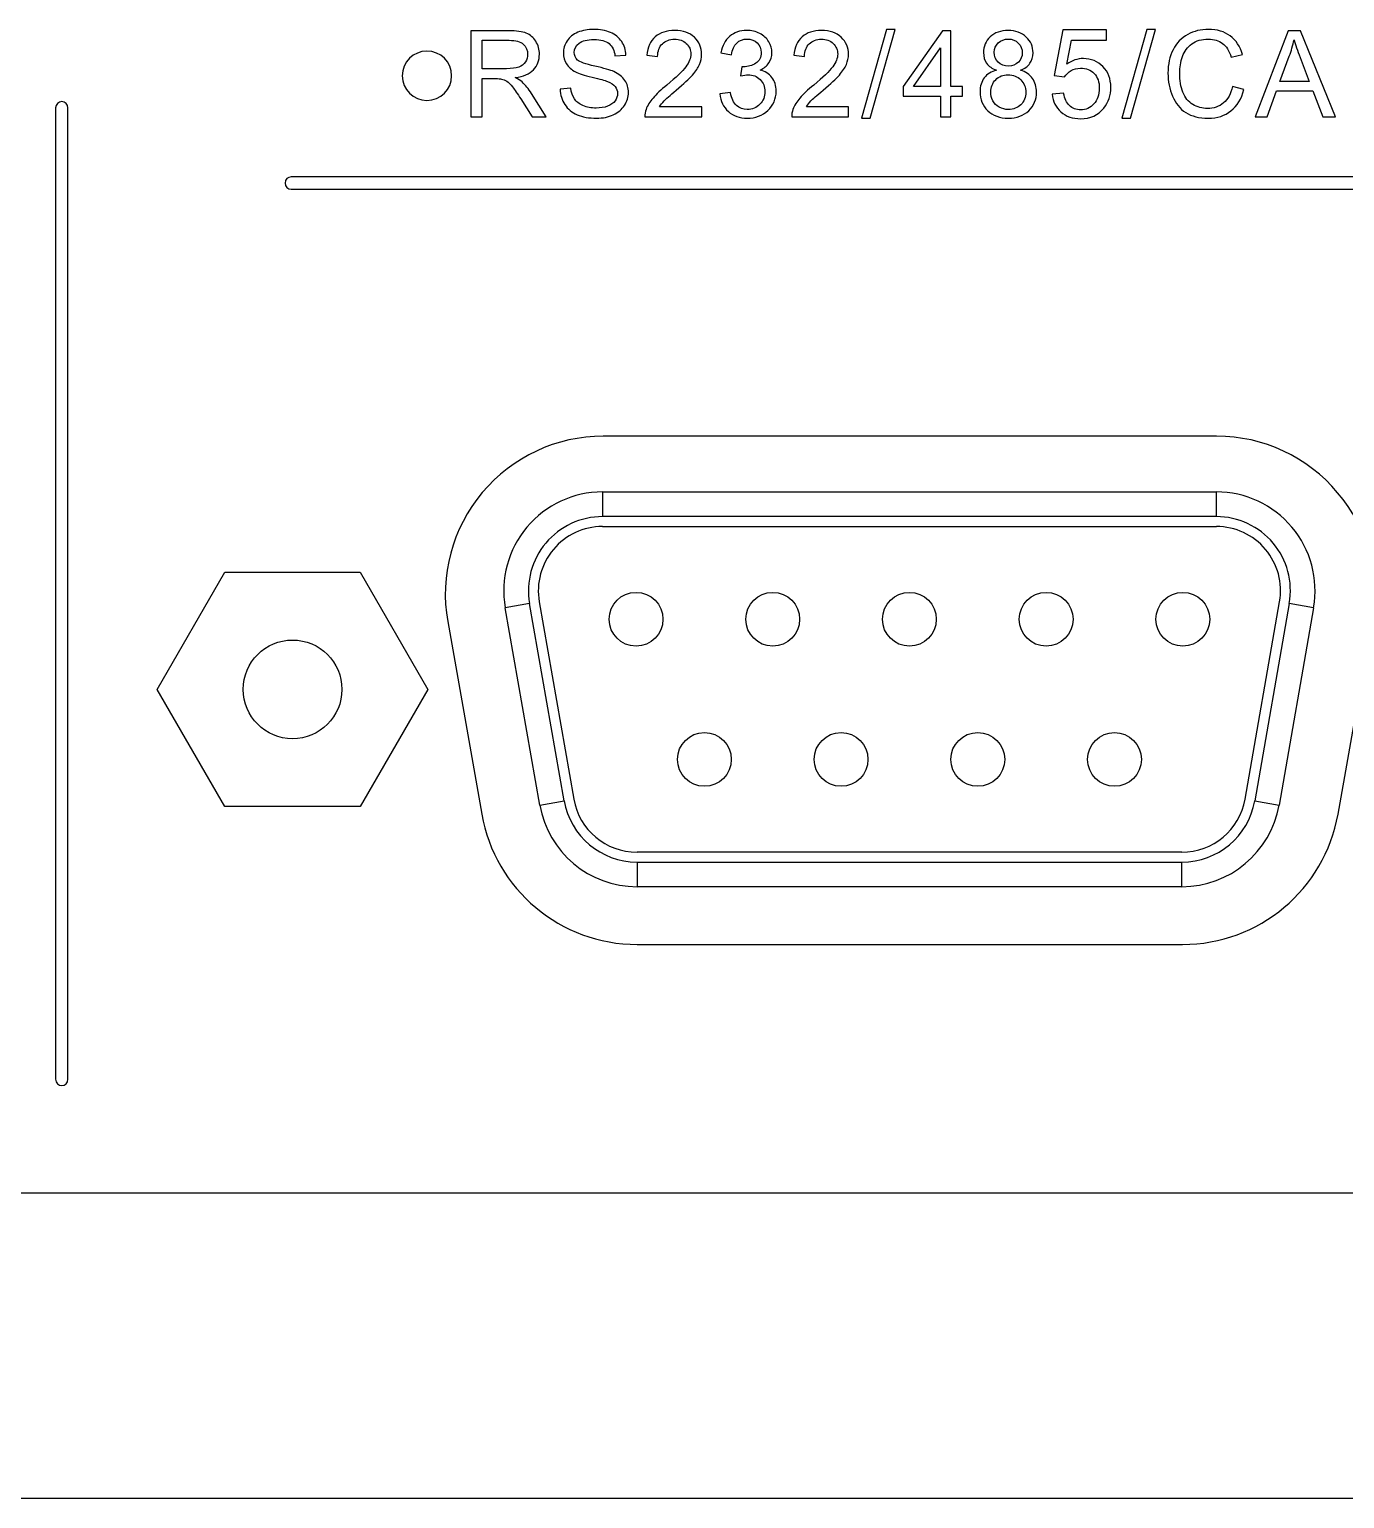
# Model space of a CAD drawing. Header units: millimetres. Extents: x 4086 to 8318, y 123 to 1549.
# Drawn here: x 7125.99 to 7152.64, y 981.81 to 1011.59 of the extents above; entities that cross this region are included whole.
import ezdxf

# ---------------------------------------------------------------- set-up
doc = ezdxf.new("R2010")
doc.units = ezdxf.units.MM
doc.layers.add('20_ALL_FEATURES', color=7, linetype='Continuous')
doc.layers.add('layer 3', color=7, linetype='Continuous')

msp = doc.modelspace()

# ---------------------------------------------------------------- linework, layer by layer
at = {"layer": '20_ALL_FEATURES', "color": 7, "linetype": 'Continuous'}
for p, q in [((7150.046, 1003.344), (7137.616, 1003.344)), ((7137.601, 1002.214), (7137.601, 1001.714)), ((7137.601, 1002.214), (7150.041, 1002.214)), ((7150.041, 1001.714), (7150.041, 1002.214)), ((7150.041, 1001.714), (7137.601, 1001.714)), ((7137.601, 1001.514), (7150.041, 1001.514)), ((7128.579, 998.214), (7129.95, 1000.589)), ((7129.95, 1000.589), (7132.692, 1000.589)), ((7132.692, 1000.589), (7134.064, 998.214)), ((7136.124, 999.955), (7135.631, 999.869)), ((7136.331, 995.869), (7135.631, 999.869)), ((7136.824, 995.955), (7136.124, 999.955)), ((7136.321, 999.99), (7137.021, 995.99)), ((7150.621, 995.99), (7151.321, 999.99)), ((7151.518, 999.955), (7150.818, 995.953)), ((7152.011, 999.869), (7151.311, 995.869)), ((7152.011, 999.869), (7151.518, 999.955)), ((7134.465, 999.587), (7135.154, 995.687)), ((7152.506, 995.685), (7153.197, 999.585)), ((7129.95, 995.839), (7128.579, 998.214)), ((7134.064, 998.214), (7132.692, 995.839)), ((7132.692, 995.839), (7129.95, 995.839)), ((7136.331, 995.869), (7136.824, 995.955)), ((7150.818, 995.955), (7151.311, 995.869)), ((7149.341, 994.914), (7138.301, 994.914)), ((7138.3, 994.714), (7149.341, 994.714)), ((7138.301, 994.714), (7138.301, 994.214)), ((7149.341, 994.214), (7149.341, 994.714)), ((7149.341, 994.214), (7138.301, 994.214)), ((7138.305, 993.044), (7149.355, 993.044)), ((6934.716, 988.014), (7262.016, 988.014)), ((7261.966, 981.814), (6934.766, 981.814))]:
    msp.add_line(p, q, dxfattribs=at)
for centre, radius in [((7138.281, 999.634), 0.545), ((7141.051, 999.634), 0.545), ((7143.821, 999.634), 0.545), ((7146.591, 999.634), 0.545), ((7149.361, 999.634), 0.545), ((7131.321, 998.214), 1), ((7139.666, 996.794), 0.545), ((7142.436, 996.794), 0.545), ((7145.206, 996.794), 0.545), ((7147.976, 996.794), 0.545)]:
    msp.add_circle(centre, radius, dxfattribs=at)
for centre, radius, start, end in [((7137.616, 1000.144), 3.2, 90, 190.0162), ((7150.046, 1000.144), 3.2, 349.95, 90), ((7137.601, 1000.214), 2, 90, 189.9262), ((7150.041, 1000.214), 2, 350.0738, 90), ((7137.601, 1000.214), 1.5, 89.9999, 189.9263), ((7150.041, 1000.214), 1.5, 350.0737, 90.0001), ((7137.601, 1000.214), 1.3, 89.9999, 189.9265), ((7150.041, 1000.214), 1.3, 350.0735, 90.0001), ((7138.301, 996.214), 1.3, 189.9263, 270), ((7149.341, 996.214), 1.3, 270, 350.0737), ((7138.305, 996.244), 3.2, 190.0162, 270), ((7138.301, 996.214), 2, 189.9262, 270), ((7138.301, 996.214), 1.5, 189.9263, 269.9266), ((7149.341, 996.214), 1.5, 270, 350.0004), ((7149.341, 996.214), 2, 270, 350.0738), ((7149.355, 996.244), 3.2, 270, 349.95)]:
    msp.add_arc(centre, radius, start, end, dxfattribs=at)
at = {"layer": 'layer 3'}
for points, knots in [([(7134.931, 1009.818), (7134.931, 1009.818), (7134.931, 1011.559), (7134.931, 1011.559), (7134.931, 1011.559), (7134.931, 1011.559), (7135.703, 1011.559), (7135.703, 1011.559), (7135.703, 1011.559), (7135.858, 1011.559), (7135.976, 1011.544), (7136.057, 1011.512), (7136.057, 1011.512), (7136.138, 1011.481), (7136.202, 1011.426), (7136.25, 1011.347), (7136.25, 1011.347), (7136.299, 1011.268), (7136.323, 1011.18), (7136.323, 1011.085), (7136.323, 1011.085), (7136.323, 1010.961), (7136.283, 1010.857), (7136.203, 1010.772), (7136.203, 1010.772), (7136.123, 1010.687), (7136, 1010.634), (7135.833, 1010.611), (7135.833, 1010.611), (7135.894, 1010.582), (7135.94, 1010.552), (7135.972, 1010.524), (7135.972, 1010.524), (7136.039, 1010.462), (7136.103, 1010.385), (7136.162, 1010.292), (7136.162, 1010.292), (7136.162, 1010.292), (7136.463, 1009.818), (7136.463, 1009.818), (7136.463, 1009.818), (7136.463, 1009.818), (7136.175, 1009.818), (7136.175, 1009.818), (7136.175, 1009.818), (7136.175, 1009.818), (7135.945, 1010.18), (7135.945, 1010.18), (7135.945, 1010.18), (7135.878, 1010.285), (7135.823, 1010.365), (7135.779, 1010.421), (7135.779, 1010.421), (7135.736, 1010.476), (7135.697, 1010.515), (7135.662, 1010.537), (7135.662, 1010.537), (7135.628, 1010.559), (7135.593, 1010.574), (7135.557, 1010.583), (7135.557, 1010.583), (7135.531, 1010.588), (7135.489, 1010.591), (7135.429, 1010.591), (7135.429, 1010.591), (7135.429, 1010.591), (7135.162, 1010.591), (7135.162, 1010.591), (7135.162, 1010.591), (7135.162, 1010.591), (7135.162, 1009.818), (7135.162, 1009.818), (7135.162, 1009.818), (7135.162, 1009.818), (7134.931, 1009.818), (7134.931, 1009.818)], [0, 0, 0, 0, 0.05, 0.05, 0.05, 0.05, 0.1, 0.1, 0.1, 0.1, 0.15, 0.15, 0.15, 0.15, 0.2, 0.2, 0.2, 0.2, 0.25, 0.25, 0.25, 0.25, 0.3, 0.3, 0.3, 0.3, 0.35, 0.35, 0.35, 0.35, 0.4, 0.4, 0.4, 0.4, 0.45, 0.45, 0.45, 0.45, 0.5, 0.5, 0.5, 0.5, 0.55, 0.55, 0.55, 0.55, 0.6, 0.6, 0.6, 0.6, 0.65, 0.65, 0.65, 0.65, 0.7, 0.7, 0.7, 0.7, 0.75, 0.75, 0.75, 0.75, 0.8, 0.8, 0.8, 0.8, 0.85, 0.85, 0.85, 0.85, 0.9, 0.9, 0.9, 0.9, 1, 1, 1, 1]), ([(7136.743, 1010.377), (7136.743, 1010.377), (7136.959, 1010.397), (7136.959, 1010.397), (7136.959, 1010.397), (7136.969, 1010.309), (7136.993, 1010.237), (7137.031, 1010.181), (7137.031, 1010.181), (7137.069, 1010.125), (7137.127, 1010.08), (7137.206, 1010.045), (7137.206, 1010.045), (7137.285, 1010.01), (7137.374, 1009.993), (7137.473, 1009.993), (7137.473, 1009.993), (7137.561, 1009.993), (7137.639, 1010.006), (7137.706, 1010.032), (7137.706, 1010.032), (7137.773, 1010.059), (7137.823, 1010.095), (7137.856, 1010.14), (7137.856, 1010.14), (7137.889, 1010.186), (7137.906, 1010.236), (7137.906, 1010.29), (7137.906, 1010.29), (7137.906, 1010.344), (7137.89, 1010.391), (7137.858, 1010.432), (7137.858, 1010.432), (7137.826, 1010.473), (7137.774, 1010.507), (7137.701, 1010.535), (7137.701, 1010.535), (7137.655, 1010.553), (7137.551, 1010.581), (7137.391, 1010.62), (7137.391, 1010.62), (7137.231, 1010.658), (7137.119, 1010.694), (7137.055, 1010.728), (7137.055, 1010.728), (7136.972, 1010.772), (7136.91, 1010.826), (7136.87, 1010.891), (7136.87, 1010.891), (7136.829, 1010.955), (7136.809, 1011.028), (7136.809, 1011.108), (7136.809, 1011.108), (7136.809, 1011.196), (7136.834, 1011.278), (7136.884, 1011.355), (7136.884, 1011.355), (7136.933, 1011.431), (7137.006, 1011.489), (7137.102, 1011.529), (7137.102, 1011.529), (7137.198, 1011.569), (7137.304, 1011.589), (7137.421, 1011.589), (7137.421, 1011.589), (7137.55, 1011.589), (7137.664, 1011.568), (7137.763, 1011.526), (7137.763, 1011.526), (7137.861, 1011.485), (7137.937, 1011.424), (7137.99, 1011.342), (7137.99, 1011.342), (7138.043, 1011.262), (7138.072, 1011.17), (7138.076, 1011.068), (7138.076, 1011.068), (7138.076, 1011.068), (7137.854, 1011.051), (7137.854, 1011.051), (7137.854, 1011.051), (7137.843, 1011.161), (7137.803, 1011.244), (7137.734, 1011.3), (7137.734, 1011.3), (7137.666, 1011.356), (7137.564, 1011.384), (7137.43, 1011.384), (7137.43, 1011.384), (7137.291, 1011.384), (7137.189, 1011.359), (7137.126, 1011.308), (7137.126, 1011.308), (7137.062, 1011.257), (7137.03, 1011.195), (7137.03, 1011.123), (7137.03, 1011.123), (7137.03, 1011.06), (7137.053, 1011.009), (7137.098, 1010.968), (7137.098, 1010.968), (7137.142, 1010.928), (7137.258, 1010.886), (7137.445, 1010.844), (7137.445, 1010.844), (7137.632, 1010.802), (7137.761, 1010.765), (7137.831, 1010.733), (7137.831, 1010.733), (7137.931, 1010.687), (7138.006, 1010.628), (7138.055, 1010.556), (7138.055, 1010.556), (7138.103, 1010.485), (7138.127, 1010.402), (7138.127, 1010.309), (7138.127, 1010.309), (7138.127, 1010.216), (7138.101, 1010.13), (7138.047, 1010.048), (7138.047, 1010.048), (7137.994, 1009.966), (7137.919, 1009.902), (7137.819, 1009.857), (7137.819, 1009.857), (7137.72, 1009.811), (7137.608, 1009.789), (7137.484, 1009.789), (7137.484, 1009.789), (7137.327, 1009.789), (7137.195, 1009.812), (7137.089, 1009.857), (7137.089, 1009.857), (7136.982, 1009.903), (7136.899, 1009.972), (7136.839, 1010.065), (7136.839, 1010.065), (7136.778, 1010.157), (7136.746, 1010.261), (7136.743, 1010.377)], [0, 0, 0, 0, 0.027778, 0.027778, 0.027778, 0.027778, 0.055556, 0.055556, 0.055556, 0.055556, 0.083333, 0.083333, 0.083333, 0.083333, 0.111111, 0.111111, 0.111111, 0.111111, 0.138889, 0.138889, 0.138889, 0.138889, 0.166667, 0.166667, 0.166667, 0.166667, 0.194444, 0.194444, 0.194444, 0.194444, 0.222222, 0.222222, 0.222222, 0.222222, 0.25, 0.25, 0.25, 0.25, 0.277778, 0.277778, 0.277778, 0.277778, 0.305556, 0.305556, 0.305556, 0.305556, 0.333333, 0.333333, 0.333333, 0.333333, 0.361111, 0.361111, 0.361111, 0.361111, 0.388889, 0.388889, 0.388889, 0.388889, 0.416667, 0.416667, 0.416667, 0.416667, 0.444444, 0.444444, 0.444444, 0.444444, 0.472222, 0.472222, 0.472222, 0.472222, 0.5, 0.5, 0.5, 0.5, 0.527778, 0.527778, 0.527778, 0.527778, 0.555556, 0.555556, 0.555556, 0.555556, 0.583333, 0.583333, 0.583333, 0.583333, 0.611111, 0.611111, 0.611111, 0.611111, 0.638889, 0.638889, 0.638889, 0.638889, 0.666667, 0.666667, 0.666667, 0.666667, 0.694444, 0.694444, 0.694444, 0.694444, 0.722222, 0.722222, 0.722222, 0.722222, 0.75, 0.75, 0.75, 0.75, 0.777778, 0.777778, 0.777778, 0.777778, 0.805556, 0.805556, 0.805556, 0.805556, 0.833333, 0.833333, 0.833333, 0.833333, 0.861111, 0.861111, 0.861111, 0.861111, 0.888889, 0.888889, 0.888889, 0.888889, 0.916667, 0.916667, 0.916667, 0.916667, 0.944444, 0.944444, 0.944444, 0.944444, 1, 1, 1, 1]), ([(7139.612, 1010.022), (7139.612, 1010.022), (7139.612, 1009.818), (7139.612, 1009.818), (7139.612, 1009.818), (7139.612, 1009.818), (7138.459, 1009.818), (7138.459, 1009.818), (7138.459, 1009.818), (7138.457, 1009.869), (7138.466, 1009.919), (7138.484, 1009.967), (7138.484, 1009.967), (7138.514, 1010.045), (7138.561, 1010.122), (7138.627, 1010.198), (7138.627, 1010.198), (7138.692, 1010.274), (7138.785, 1010.361), (7138.906, 1010.461), (7138.906, 1010.461), (7139.095, 1010.616), (7139.223, 1010.739), (7139.29, 1010.83), (7139.29, 1010.83), (7139.357, 1010.92), (7139.391, 1011.006), (7139.391, 1011.087), (7139.391, 1011.087), (7139.391, 1011.172), (7139.36, 1011.244), (7139.3, 1011.302), (7139.3, 1011.302), (7139.239, 1011.36), (7139.159, 1011.389), (7139.062, 1011.389), (7139.062, 1011.389), (7138.958, 1011.389), (7138.876, 1011.358), (7138.814, 1011.297), (7138.814, 1011.297), (7138.751, 1011.235), (7138.72, 1011.15), (7138.719, 1011.041), (7138.719, 1011.041), (7138.719, 1011.041), (7138.5, 1011.063), (7138.5, 1011.063), (7138.5, 1011.063), (7138.515, 1011.227), (7138.572, 1011.352), (7138.67, 1011.438), (7138.67, 1011.438), (7138.769, 1011.524), (7138.901, 1011.567), (7139.066, 1011.567), (7139.066, 1011.567), (7139.234, 1011.567), (7139.366, 1011.52), (7139.463, 1011.428), (7139.463, 1011.428), (7139.561, 1011.335), (7139.61, 1011.22), (7139.61, 1011.083), (7139.61, 1011.083), (7139.61, 1011.013), (7139.596, 1010.944), (7139.567, 1010.877), (7139.567, 1010.877), (7139.538, 1010.809), (7139.491, 1010.738), (7139.425, 1010.664), (7139.425, 1010.664), (7139.358, 1010.59), (7139.249, 1010.487), (7139.095, 1010.357), (7139.095, 1010.357), (7138.967, 1010.25), (7138.884, 1010.177), (7138.848, 1010.138), (7138.848, 1010.138), (7138.811, 1010.1), (7138.781, 1010.061), (7138.757, 1010.022), (7138.757, 1010.022), (7138.757, 1010.022), (7139.612, 1010.022), (7139.612, 1010.022)], [0, 0, 0, 0, 0.043478, 0.043478, 0.043478, 0.043478, 0.086957, 0.086957, 0.086957, 0.086957, 0.130435, 0.130435, 0.130435, 0.130435, 0.173913, 0.173913, 0.173913, 0.173913, 0.217391, 0.217391, 0.217391, 0.217391, 0.26087, 0.26087, 0.26087, 0.26087, 0.304348, 0.304348, 0.304348, 0.304348, 0.347826, 0.347826, 0.347826, 0.347826, 0.391304, 0.391304, 0.391304, 0.391304, 0.434783, 0.434783, 0.434783, 0.434783, 0.478261, 0.478261, 0.478261, 0.478261, 0.521739, 0.521739, 0.521739, 0.521739, 0.565217, 0.565217, 0.565217, 0.565217, 0.608696, 0.608696, 0.608696, 0.608696, 0.652174, 0.652174, 0.652174, 0.652174, 0.695652, 0.695652, 0.695652, 0.695652, 0.73913, 0.73913, 0.73913, 0.73913, 0.782609, 0.782609, 0.782609, 0.782609, 0.826087, 0.826087, 0.826087, 0.826087, 0.869565, 0.869565, 0.869565, 0.869565, 0.913043, 0.913043, 0.913043, 0.913043, 1, 1, 1, 1]), ([(7139.979, 1010.28), (7139.979, 1010.28), (7140.193, 1010.309), (7140.193, 1010.309), (7140.193, 1010.309), (7140.218, 1010.187), (7140.259, 1010.1), (7140.318, 1010.046), (7140.318, 1010.046), (7140.377, 1009.993), (7140.449, 1009.966), (7140.534, 1009.966), (7140.534, 1009.966), (7140.636, 1009.966), (7140.721, 1010.001), (7140.79, 1010.071), (7140.79, 1010.071), (7140.859, 1010.14), (7140.893, 1010.227), (7140.893, 1010.33), (7140.893, 1010.33), (7140.893, 1010.428), (7140.861, 1010.509), (7140.797, 1010.573), (7140.797, 1010.573), (7140.733, 1010.637), (7140.651, 1010.669), (7140.552, 1010.669), (7140.552, 1010.669), (7140.512, 1010.669), (7140.461, 1010.661), (7140.401, 1010.645), (7140.401, 1010.645), (7140.401, 1010.645), (7140.425, 1010.832), (7140.425, 1010.832), (7140.425, 1010.832), (7140.439, 1010.83), (7140.451, 1010.83), (7140.459, 1010.83), (7140.459, 1010.83), (7140.551, 1010.83), (7140.633, 1010.854), (7140.706, 1010.901), (7140.706, 1010.901), (7140.779, 1010.948), (7140.816, 1011.021), (7140.816, 1011.12), (7140.816, 1011.12), (7140.816, 1011.198), (7140.789, 1011.263), (7140.736, 1011.314), (7140.736, 1011.314), (7140.683, 1011.366), (7140.614, 1011.392), (7140.53, 1011.392), (7140.53, 1011.392), (7140.447, 1011.392), (7140.377, 1011.365), (7140.322, 1011.312), (7140.322, 1011.312), (7140.266, 1011.26), (7140.231, 1011.181), (7140.215, 1011.075), (7140.215, 1011.075), (7140.215, 1011.075), (7140.001, 1011.114), (7140.001, 1011.114), (7140.001, 1011.114), (7140.027, 1011.258), (7140.086, 1011.369), (7140.179, 1011.448), (7140.179, 1011.448), (7140.272, 1011.527), (7140.387, 1011.567), (7140.525, 1011.567), (7140.525, 1011.567), (7140.62, 1011.567), (7140.707, 1011.546), (7140.787, 1011.505), (7140.787, 1011.505), (7140.867, 1011.465), (7140.929, 1011.409), (7140.971, 1011.339), (7140.971, 1011.339), (7141.013, 1011.269), (7141.034, 1011.194), (7141.034, 1011.115), (7141.034, 1011.115), (7141.034, 1011.04), (7141.014, 1010.972), (7140.974, 1010.91), (7140.974, 1010.91), (7140.934, 1010.849), (7140.874, 1010.8), (7140.794, 1010.763), (7140.794, 1010.763), (7140.897, 1010.74), (7140.977, 1010.69), (7141.034, 1010.615), (7141.034, 1010.615), (7141.091, 1010.541), (7141.12, 1010.447), (7141.12, 1010.334), (7141.12, 1010.334), (7141.12, 1010.182), (7141.064, 1010.053), (7140.953, 1009.947), (7140.953, 1009.947), (7140.842, 1009.841), (7140.702, 1009.789), (7140.533, 1009.789), (7140.533, 1009.789), (7140.38, 1009.789), (7140.253, 1009.834), (7140.152, 1009.926), (7140.152, 1009.926), (7140.051, 1010.017), (7139.993, 1010.135), (7139.979, 1010.28)], [0, 0, 0, 0, 0.032258, 0.032258, 0.032258, 0.032258, 0.064516, 0.064516, 0.064516, 0.064516, 0.096774, 0.096774, 0.096774, 0.096774, 0.129032, 0.129032, 0.129032, 0.129032, 0.16129, 0.16129, 0.16129, 0.16129, 0.193548, 0.193548, 0.193548, 0.193548, 0.225806, 0.225806, 0.225806, 0.225806, 0.258065, 0.258065, 0.258065, 0.258065, 0.290323, 0.290323, 0.290323, 0.290323, 0.322581, 0.322581, 0.322581, 0.322581, 0.354839, 0.354839, 0.354839, 0.354839, 0.387097, 0.387097, 0.387097, 0.387097, 0.419355, 0.419355, 0.419355, 0.419355, 0.451613, 0.451613, 0.451613, 0.451613, 0.483871, 0.483871, 0.483871, 0.483871, 0.516129, 0.516129, 0.516129, 0.516129, 0.548387, 0.548387, 0.548387, 0.548387, 0.580645, 0.580645, 0.580645, 0.580645, 0.612903, 0.612903, 0.612903, 0.612903, 0.645161, 0.645161, 0.645161, 0.645161, 0.677419, 0.677419, 0.677419, 0.677419, 0.709677, 0.709677, 0.709677, 0.709677, 0.741935, 0.741935, 0.741935, 0.741935, 0.774194, 0.774194, 0.774194, 0.774194, 0.806452, 0.806452, 0.806452, 0.806452, 0.83871, 0.83871, 0.83871, 0.83871, 0.870968, 0.870968, 0.870968, 0.870968, 0.903226, 0.903226, 0.903226, 0.903226, 0.935484, 0.935484, 0.935484, 0.935484, 1, 1, 1, 1]), ([(7142.588, 1010.022), (7142.588, 1010.022), (7142.588, 1009.818), (7142.588, 1009.818), (7142.588, 1009.818), (7142.588, 1009.818), (7141.435, 1009.818), (7141.435, 1009.818), (7141.435, 1009.818), (7141.434, 1009.869), (7141.442, 1009.919), (7141.46, 1009.967), (7141.46, 1009.967), (7141.49, 1010.045), (7141.537, 1010.122), (7141.603, 1010.198), (7141.603, 1010.198), (7141.668, 1010.274), (7141.761, 1010.361), (7141.882, 1010.461), (7141.882, 1010.461), (7142.071, 1010.616), (7142.199, 1010.739), (7142.266, 1010.83), (7142.266, 1010.83), (7142.333, 1010.92), (7142.367, 1011.006), (7142.367, 1011.087), (7142.367, 1011.087), (7142.367, 1011.172), (7142.336, 1011.244), (7142.276, 1011.302), (7142.276, 1011.302), (7142.215, 1011.36), (7142.135, 1011.389), (7142.038, 1011.389), (7142.038, 1011.389), (7141.934, 1011.389), (7141.852, 1011.358), (7141.79, 1011.297), (7141.79, 1011.297), (7141.727, 1011.235), (7141.696, 1011.15), (7141.695, 1011.041), (7141.695, 1011.041), (7141.695, 1011.041), (7141.477, 1011.063), (7141.477, 1011.063), (7141.477, 1011.063), (7141.492, 1011.227), (7141.548, 1011.352), (7141.646, 1011.438), (7141.646, 1011.438), (7141.745, 1011.524), (7141.877, 1011.567), (7142.042, 1011.567), (7142.042, 1011.567), (7142.21, 1011.567), (7142.342, 1011.52), (7142.439, 1011.428), (7142.439, 1011.428), (7142.537, 1011.335), (7142.586, 1011.22), (7142.586, 1011.083), (7142.586, 1011.083), (7142.586, 1011.013), (7142.572, 1010.944), (7142.543, 1010.877), (7142.543, 1010.877), (7142.514, 1010.809), (7142.467, 1010.738), (7142.401, 1010.664), (7142.401, 1010.664), (7142.334, 1010.59), (7142.225, 1010.487), (7142.071, 1010.357), (7142.071, 1010.357), (7141.943, 1010.25), (7141.86, 1010.177), (7141.824, 1010.138), (7141.824, 1010.138), (7141.787, 1010.1), (7141.757, 1010.061), (7141.733, 1010.022), (7141.733, 1010.022), (7141.733, 1010.022), (7142.588, 1010.022), (7142.588, 1010.022)], [0, 0, 0, 0, 0.043478, 0.043478, 0.043478, 0.043478, 0.086957, 0.086957, 0.086957, 0.086957, 0.130435, 0.130435, 0.130435, 0.130435, 0.173913, 0.173913, 0.173913, 0.173913, 0.217391, 0.217391, 0.217391, 0.217391, 0.26087, 0.26087, 0.26087, 0.26087, 0.304348, 0.304348, 0.304348, 0.304348, 0.347826, 0.347826, 0.347826, 0.347826, 0.391304, 0.391304, 0.391304, 0.391304, 0.434783, 0.434783, 0.434783, 0.434783, 0.478261, 0.478261, 0.478261, 0.478261, 0.521739, 0.521739, 0.521739, 0.521739, 0.565217, 0.565217, 0.565217, 0.565217, 0.608696, 0.608696, 0.608696, 0.608696, 0.652174, 0.652174, 0.652174, 0.652174, 0.695652, 0.695652, 0.695652, 0.695652, 0.73913, 0.73913, 0.73913, 0.73913, 0.782609, 0.782609, 0.782609, 0.782609, 0.826087, 0.826087, 0.826087, 0.826087, 0.869565, 0.869565, 0.869565, 0.869565, 0.913043, 0.913043, 0.913043, 0.913043, 1, 1, 1, 1]), ([(7142.853, 1009.789), (7142.853, 1009.789), (7143.359, 1011.589), (7143.359, 1011.589), (7143.359, 1011.589), (7143.359, 1011.589), (7143.531, 1011.589), (7143.531, 1011.589), (7143.531, 1011.589), (7143.531, 1011.589), (7143.025, 1009.789), (7143.025, 1009.789), (7143.025, 1009.789), (7143.025, 1009.789), (7142.853, 1009.789), (7142.853, 1009.789)], [0, 0, 0, 0, 0.2, 0.2, 0.2, 0.2, 0.4, 0.4, 0.4, 0.4, 0.6, 0.6, 0.6, 0.6, 1, 1, 1, 1]), ([(7144.449, 1009.818), (7144.449, 1009.818), (7144.449, 1010.234), (7144.449, 1010.234), (7144.449, 1010.234), (7144.449, 1010.234), (7143.693, 1010.234), (7143.693, 1010.234), (7143.693, 1010.234), (7143.693, 1010.234), (7143.693, 1010.431), (7143.693, 1010.431), (7143.693, 1010.431), (7143.693, 1010.431), (7144.488, 1011.559), (7144.488, 1011.559), (7144.488, 1011.559), (7144.488, 1011.559), (7144.663, 1011.559), (7144.663, 1011.559), (7144.663, 1011.559), (7144.663, 1011.559), (7144.663, 1010.431), (7144.663, 1010.431), (7144.663, 1010.431), (7144.663, 1010.431), (7144.899, 1010.431), (7144.899, 1010.431), (7144.899, 1010.431), (7144.899, 1010.431), (7144.899, 1010.234), (7144.899, 1010.234), (7144.899, 1010.234), (7144.899, 1010.234), (7144.663, 1010.234), (7144.663, 1010.234), (7144.663, 1010.234), (7144.663, 1010.234), (7144.663, 1009.818), (7144.663, 1009.818), (7144.663, 1009.818), (7144.663, 1009.818), (7144.449, 1009.818), (7144.449, 1009.818)], [0, 0, 0, 0, 0.083333, 0.083333, 0.083333, 0.083333, 0.166667, 0.166667, 0.166667, 0.166667, 0.25, 0.25, 0.25, 0.25, 0.333333, 0.333333, 0.333333, 0.333333, 0.416667, 0.416667, 0.416667, 0.416667, 0.5, 0.5, 0.5, 0.5, 0.583333, 0.583333, 0.583333, 0.583333, 0.666667, 0.666667, 0.666667, 0.666667, 0.75, 0.75, 0.75, 0.75, 0.833333, 0.833333, 0.833333, 0.833333, 1, 1, 1, 1]), ([(7145.583, 1010.762), (7145.495, 1010.794), (7145.429, 1010.841), (7145.386, 1010.901), (7145.386, 1010.901), (7145.343, 1010.961), (7145.322, 1011.034), (7145.322, 1011.117), (7145.322, 1011.117), (7145.322, 1011.244), (7145.367, 1011.351), (7145.458, 1011.437), (7145.458, 1011.437), (7145.549, 1011.523), (7145.67, 1011.567), (7145.821, 1011.567), (7145.821, 1011.567), (7145.973, 1011.567), (7146.095, 1011.522), (7146.188, 1011.434), (7146.188, 1011.434), (7146.28, 1011.346), (7146.326, 1011.238), (7146.326, 1011.111), (7146.326, 1011.111), (7146.326, 1011.031), (7146.305, 1010.96), (7146.263, 1010.901), (7146.263, 1010.901), (7146.221, 1010.841), (7146.157, 1010.794), (7146.071, 1010.762), (7146.071, 1010.762), (7146.177, 1010.727), (7146.258, 1010.671), (7146.314, 1010.593), (7146.314, 1010.593), (7146.369, 1010.516), (7146.397, 1010.423), (7146.397, 1010.316), (7146.397, 1010.316), (7146.397, 1010.167), (7146.344, 1010.042), (7146.239, 1009.941), (7146.239, 1009.941), (7146.134, 1009.839), (7145.996, 1009.789), (7145.824, 1009.789), (7145.824, 1009.789), (7145.653, 1009.789), (7145.514, 1009.839), (7145.409, 1009.941), (7145.409, 1009.941), (7145.304, 1010.043), (7145.251, 1010.17), (7145.251, 1010.322), (7145.251, 1010.322), (7145.251, 1010.435), (7145.28, 1010.53), (7145.338, 1010.606), (7145.338, 1010.606), (7145.395, 1010.682), (7145.477, 1010.734), (7145.583, 1010.762)], [0, 0, 0, 0, 0.058824, 0.058824, 0.058824, 0.058824, 0.117647, 0.117647, 0.117647, 0.117647, 0.176471, 0.176471, 0.176471, 0.176471, 0.235294, 0.235294, 0.235294, 0.235294, 0.294118, 0.294118, 0.294118, 0.294118, 0.352941, 0.352941, 0.352941, 0.352941, 0.411765, 0.411765, 0.411765, 0.411765, 0.470588, 0.470588, 0.470588, 0.470588, 0.529412, 0.529412, 0.529412, 0.529412, 0.588235, 0.588235, 0.588235, 0.588235, 0.647059, 0.647059, 0.647059, 0.647059, 0.705882, 0.705882, 0.705882, 0.705882, 0.764706, 0.764706, 0.764706, 0.764706, 0.823529, 0.823529, 0.823529, 0.823529, 0.882353, 0.882353, 0.882353, 0.882353, 1, 1, 1, 1]), ([(7146.715, 1010.278), (7146.715, 1010.278), (7146.946, 1010.296), (7146.946, 1010.296), (7146.946, 1010.296), (7146.963, 1010.184), (7147.002, 1010.099), (7147.064, 1010.043), (7147.064, 1010.043), (7147.126, 1009.986), (7147.201, 1009.958), (7147.29, 1009.958), (7147.29, 1009.958), (7147.397, 1009.958), (7147.487, 1009.998), (7147.56, 1010.078), (7147.56, 1010.078), (7147.633, 1010.158), (7147.669, 1010.264), (7147.669, 1010.396), (7147.669, 1010.396), (7147.669, 1010.521), (7147.634, 1010.62), (7147.565, 1010.693), (7147.565, 1010.693), (7147.495, 1010.765), (7147.403, 1010.801), (7147.288, 1010.801), (7147.288, 1010.801), (7147.217, 1010.801), (7147.153, 1010.785), (7147.096, 1010.753), (7147.096, 1010.753), (7147.04, 1010.72), (7146.996, 1010.678), (7146.963, 1010.626), (7146.963, 1010.626), (7146.963, 1010.626), (7146.755, 1010.656), (7146.755, 1010.656), (7146.755, 1010.656), (7146.755, 1010.656), (7146.928, 1011.578), (7146.928, 1011.578), (7146.928, 1011.578), (7146.928, 1011.578), (7147.817, 1011.578), (7147.817, 1011.578), (7147.817, 1011.578), (7147.817, 1011.578), (7147.817, 1011.367), (7147.817, 1011.367), (7147.817, 1011.367), (7147.817, 1011.367), (7147.104, 1011.367), (7147.104, 1011.367), (7147.104, 1011.367), (7147.104, 1011.367), (7147.008, 1010.884), (7147.008, 1010.884), (7147.008, 1010.884), (7147.115, 1010.959), (7147.228, 1010.997), (7147.346, 1010.997), (7147.346, 1010.997), (7147.502, 1010.997), (7147.634, 1010.943), (7147.741, 1010.834), (7147.741, 1010.834), (7147.848, 1010.726), (7147.902, 1010.586), (7147.902, 1010.416), (7147.902, 1010.416), (7147.902, 1010.254), (7147.855, 1010.113), (7147.76, 1009.995), (7147.76, 1009.995), (7147.646, 1009.85), (7147.489, 1009.778), (7147.29, 1009.778), (7147.29, 1009.778), (7147.127, 1009.778), (7146.995, 1009.824), (7146.892, 1009.915), (7146.892, 1009.915), (7146.789, 1010.006), (7146.73, 1010.127), (7146.715, 1010.278)], [0, 0, 0, 0, 0.043478, 0.043478, 0.043478, 0.043478, 0.086957, 0.086957, 0.086957, 0.086957, 0.130435, 0.130435, 0.130435, 0.130435, 0.173913, 0.173913, 0.173913, 0.173913, 0.217391, 0.217391, 0.217391, 0.217391, 0.26087, 0.26087, 0.26087, 0.26087, 0.304348, 0.304348, 0.304348, 0.304348, 0.347826, 0.347826, 0.347826, 0.347826, 0.391304, 0.391304, 0.391304, 0.391304, 0.434783, 0.434783, 0.434783, 0.434783, 0.478261, 0.478261, 0.478261, 0.478261, 0.521739, 0.521739, 0.521739, 0.521739, 0.565217, 0.565217, 0.565217, 0.565217, 0.608696, 0.608696, 0.608696, 0.608696, 0.652174, 0.652174, 0.652174, 0.652174, 0.695652, 0.695652, 0.695652, 0.695652, 0.73913, 0.73913, 0.73913, 0.73913, 0.782609, 0.782609, 0.782609, 0.782609, 0.826087, 0.826087, 0.826087, 0.826087, 0.869565, 0.869565, 0.869565, 0.869565, 0.913043, 0.913043, 0.913043, 0.913043, 1, 1, 1, 1]), ([(7148.128, 1009.789), (7148.128, 1009.789), (7148.634, 1011.589), (7148.634, 1011.589), (7148.634, 1011.589), (7148.634, 1011.589), (7148.806, 1011.589), (7148.806, 1011.589), (7148.806, 1011.589), (7148.806, 1011.589), (7148.3, 1009.789), (7148.3, 1009.789), (7148.3, 1009.789), (7148.3, 1009.789), (7148.128, 1009.789), (7148.128, 1009.789)], [0, 0, 0, 0, 0.2, 0.2, 0.2, 0.2, 0.4, 0.4, 0.4, 0.4, 0.6, 0.6, 0.6, 0.6, 1, 1, 1, 1]), ([(7150.366, 1010.429), (7150.366, 1010.429), (7150.598, 1010.37), (7150.598, 1010.37), (7150.598, 1010.37), (7150.549, 1010.181), (7150.463, 1010.037), (7150.337, 1009.938), (7150.337, 1009.938), (7150.212, 1009.838), (7150.059, 1009.789), (7149.878, 1009.789), (7149.878, 1009.789), (7149.69, 1009.789), (7149.538, 1009.827), (7149.42, 1009.903), (7149.42, 1009.903), (7149.303, 1009.98), (7149.214, 1010.09), (7149.152, 1010.235), (7149.152, 1010.235), (7149.091, 1010.38), (7149.06, 1010.535), (7149.06, 1010.702), (7149.06, 1010.702), (7149.06, 1010.883), (7149.095, 1011.041), (7149.164, 1011.176), (7149.164, 1011.176), (7149.233, 1011.311), (7149.332, 1011.413), (7149.46, 1011.484), (7149.46, 1011.484), (7149.587, 1011.554), (7149.728, 1011.589), (7149.881, 1011.589), (7149.881, 1011.589), (7150.056, 1011.589), (7150.202, 1011.544), (7150.32, 1011.456), (7150.32, 1011.456), (7150.439, 1011.367), (7150.522, 1011.242), (7150.568, 1011.082), (7150.568, 1011.082), (7150.568, 1011.082), (7150.342, 1011.028), (7150.342, 1011.028), (7150.342, 1011.028), (7150.302, 1011.155), (7150.243, 1011.247), (7150.167, 1011.305), (7150.167, 1011.305), (7150.09, 1011.363), (7149.994, 1011.392), (7149.877, 1011.392), (7149.877, 1011.392), (7149.744, 1011.392), (7149.632, 1011.359), (7149.542, 1011.295), (7149.542, 1011.295), (7149.453, 1011.231), (7149.389, 1011.145), (7149.353, 1011.037), (7149.353, 1011.037), (7149.317, 1010.929), (7149.299, 1010.817), (7149.299, 1010.703), (7149.299, 1010.703), (7149.299, 1010.555), (7149.32, 1010.425), (7149.363, 1010.315), (7149.363, 1010.315), (7149.406, 1010.205), (7149.473, 1010.122), (7149.564, 1010.067), (7149.564, 1010.067), (7149.655, 1010.013), (7149.753, 1009.986), (7149.859, 1009.986), (7149.859, 1009.986), (7149.987, 1009.986), (7150.096, 1010.023), (7150.185, 1010.097), (7150.185, 1010.097), (7150.274, 1010.172), (7150.335, 1010.282), (7150.366, 1010.429)], [0, 0, 0, 0, 0.043478, 0.043478, 0.043478, 0.043478, 0.086957, 0.086957, 0.086957, 0.086957, 0.130435, 0.130435, 0.130435, 0.130435, 0.173913, 0.173913, 0.173913, 0.173913, 0.217391, 0.217391, 0.217391, 0.217391, 0.26087, 0.26087, 0.26087, 0.26087, 0.304348, 0.304348, 0.304348, 0.304348, 0.347826, 0.347826, 0.347826, 0.347826, 0.391304, 0.391304, 0.391304, 0.391304, 0.434783, 0.434783, 0.434783, 0.434783, 0.478261, 0.478261, 0.478261, 0.478261, 0.521739, 0.521739, 0.521739, 0.521739, 0.565217, 0.565217, 0.565217, 0.565217, 0.608696, 0.608696, 0.608696, 0.608696, 0.652174, 0.652174, 0.652174, 0.652174, 0.695652, 0.695652, 0.695652, 0.695652, 0.73913, 0.73913, 0.73913, 0.73913, 0.782609, 0.782609, 0.782609, 0.782609, 0.826087, 0.826087, 0.826087, 0.826087, 0.869565, 0.869565, 0.869565, 0.869565, 0.913043, 0.913043, 0.913043, 0.913043, 1, 1, 1, 1]), ([(7150.827, 1009.818), (7150.827, 1009.818), (7151.495, 1011.559), (7151.495, 1011.559), (7151.495, 1011.559), (7151.495, 1011.559), (7151.748, 1011.559), (7151.748, 1011.559), (7151.748, 1011.559), (7151.748, 1011.559), (7152.457, 1009.818), (7152.457, 1009.818), (7152.457, 1009.818), (7152.457, 1009.818), (7152.195, 1009.818), (7152.195, 1009.818), (7152.195, 1009.818), (7152.195, 1009.818), (7151.994, 1010.346), (7151.994, 1010.346), (7151.994, 1010.346), (7151.994, 1010.346), (7151.26, 1010.346), (7151.26, 1010.346), (7151.26, 1010.346), (7151.26, 1010.346), (7151.071, 1009.818), (7151.071, 1009.818), (7151.071, 1009.818), (7151.071, 1009.818), (7150.827, 1009.818), (7150.827, 1009.818)], [0, 0, 0, 0, 0.111111, 0.111111, 0.111111, 0.111111, 0.222222, 0.222222, 0.222222, 0.222222, 0.333333, 0.333333, 0.333333, 0.333333, 0.444444, 0.444444, 0.444444, 0.444444, 0.555556, 0.555556, 0.555556, 0.555556, 0.666667, 0.666667, 0.666667, 0.666667, 0.777778, 0.777778, 0.777778, 0.777778, 1, 1, 1, 1]), ([(7135.162, 1010.791), (7135.162, 1010.791), (7135.657, 1010.791), (7135.657, 1010.791), (7135.657, 1010.791), (7135.762, 1010.791), (7135.844, 1010.802), (7135.903, 1010.824), (7135.903, 1010.824), (7135.963, 1010.845), (7136.008, 1010.88), (7136.038, 1010.928), (7136.038, 1010.928), (7136.069, 1010.976), (7136.084, 1011.028), (7136.084, 1011.084), (7136.084, 1011.084), (7136.084, 1011.167), (7136.055, 1011.235), (7135.995, 1011.288), (7135.995, 1011.288), (7135.935, 1011.341), (7135.841, 1011.367), (7135.713, 1011.367), (7135.713, 1011.367), (7135.713, 1011.367), (7135.162, 1011.367), (7135.162, 1011.367), (7135.162, 1011.367), (7135.162, 1011.367), (7135.162, 1010.791), (7135.162, 1010.791)], [0, 0, 0, 0, 0.111111, 0.111111, 0.111111, 0.111111, 0.222222, 0.222222, 0.222222, 0.222222, 0.333333, 0.333333, 0.333333, 0.333333, 0.444444, 0.444444, 0.444444, 0.444444, 0.555556, 0.555556, 0.555556, 0.555556, 0.666667, 0.666667, 0.666667, 0.666667, 0.777778, 0.777778, 0.777778, 0.777778, 1, 1, 1, 1]), ([(7144.449, 1010.431), (7144.449, 1010.431), (7144.449, 1011.214), (7144.449, 1011.214), (7144.449, 1011.214), (7144.449, 1011.214), (7143.903, 1010.431), (7143.903, 1010.431), (7143.903, 1010.431), (7143.903, 1010.431), (7144.449, 1010.431), (7144.449, 1010.431)], [0, 0, 0, 0, 0.25, 0.25, 0.25, 0.25, 0.5, 0.5, 0.5, 0.5, 1, 1, 1, 1]), ([(7145.541, 1011.125), (7145.541, 1011.042), (7145.567, 1010.975), (7145.619, 1010.923), (7145.619, 1010.923), (7145.672, 1010.871), (7145.741, 1010.844), (7145.827, 1010.844), (7145.827, 1010.844), (7145.91, 1010.844), (7145.977, 1010.87), (7146.029, 1010.922), (7146.029, 1010.922), (7146.082, 1010.974), (7146.108, 1011.038), (7146.108, 1011.113), (7146.108, 1011.113), (7146.108, 1011.192), (7146.081, 1011.258), (7146.027, 1011.311), (7146.027, 1011.311), (7145.973, 1011.365), (7145.906, 1011.392), (7145.824, 1011.392), (7145.824, 1011.392), (7145.742, 1011.392), (7145.674, 1011.365), (7145.621, 1011.313), (7145.621, 1011.313), (7145.568, 1011.261), (7145.541, 1011.198), (7145.541, 1011.125)], [0, 0, 0, 0, 0.111111, 0.111111, 0.111111, 0.111111, 0.222222, 0.222222, 0.222222, 0.222222, 0.333333, 0.333333, 0.333333, 0.333333, 0.444444, 0.444444, 0.444444, 0.444444, 0.555556, 0.555556, 0.555556, 0.555556, 0.666667, 0.666667, 0.666667, 0.666667, 0.777778, 0.777778, 0.777778, 0.777778, 1, 1, 1, 1]), ([(7151.328, 1010.533), (7151.328, 1010.533), (7151.921, 1010.533), (7151.921, 1010.533), (7151.921, 1010.533), (7151.921, 1010.533), (7151.74, 1011.016), (7151.74, 1011.016), (7151.74, 1011.016), (7151.685, 1011.162), (7151.644, 1011.284), (7151.615, 1011.379), (7151.615, 1011.379), (7151.591, 1011.266), (7151.559, 1011.154), (7151.519, 1011.044), (7151.519, 1011.044), (7151.519, 1011.044), (7151.328, 1010.533), (7151.328, 1010.533)], [0, 0, 0, 0, 0.166667, 0.166667, 0.166667, 0.166667, 0.333333, 0.333333, 0.333333, 0.333333, 0.5, 0.5, 0.5, 0.5, 0.666667, 0.666667, 0.666667, 0.666667, 1, 1, 1, 1]), ([(7145.47, 1010.32), (7145.47, 1010.259), (7145.484, 1010.2), (7145.513, 1010.143), (7145.513, 1010.143), (7145.541, 1010.086), (7145.584, 1010.042), (7145.642, 1010.011), (7145.642, 1010.011), (7145.699, 1009.98), (7145.761, 1009.964), (7145.826, 1009.964), (7145.826, 1009.964), (7145.929, 1009.964), (7146.013, 1009.997), (7146.079, 1010.062), (7146.079, 1010.062), (7146.145, 1010.128), (7146.178, 1010.211), (7146.178, 1010.313), (7146.178, 1010.313), (7146.178, 1010.416), (7146.144, 1010.501), (7146.076, 1010.568), (7146.076, 1010.568), (7146.008, 1010.635), (7145.922, 1010.669), (7145.819, 1010.669), (7145.819, 1010.669), (7145.718, 1010.669), (7145.634, 1010.636), (7145.569, 1010.569), (7145.569, 1010.569), (7145.503, 1010.503), (7145.47, 1010.42), (7145.47, 1010.32)], [0, 0, 0, 0, 0.1, 0.1, 0.1, 0.1, 0.2, 0.2, 0.2, 0.2, 0.3, 0.3, 0.3, 0.3, 0.4, 0.4, 0.4, 0.4, 0.5, 0.5, 0.5, 0.5, 0.6, 0.6, 0.6, 0.6, 0.7, 0.7, 0.7, 0.7, 0.8, 0.8, 0.8, 0.8, 1, 1, 1, 1]), ([(7126.77, 1010), (7126.77, 1003.437), (7126.77, 993.592), (7126.77, 990.311), (7126.77, 990.311), (7126.77, 990.242), (7126.714, 990.186), (7126.645, 990.186), (7126.645, 990.186), (7126.576, 990.186), (7126.52, 990.242), (7126.52, 990.311), (7126.52, 990.311), (7126.52, 996.874), (7126.52, 1006.719), (7126.52, 1010), (7126.52, 1010), (7126.52, 1010.069), (7126.576, 1010.125), (7126.645, 1010.125), (7126.645, 1010.125), (7126.714, 1010.125), (7126.77, 1010.069), (7126.77, 1010)], [0, 0, 0, 0, 0.142857, 0.142857, 0.142857, 0.142857, 0.285714, 0.285714, 0.285714, 0.285714, 0.428571, 0.428571, 0.428571, 0.428571, 0.571429, 0.571429, 0.571429, 0.571429, 0.714286, 0.714286, 0.714286, 0.714286, 1, 1, 1, 1]), ([(7156.395, 1008.35), (7153.475, 1008.35), (7137.133, 1008.35), (7131.293, 1008.35), (7131.293, 1008.35), (7131.224, 1008.35), (7131.168, 1008.406), (7131.168, 1008.475), (7131.168, 1008.475), (7131.168, 1008.544), (7131.224, 1008.6), (7131.293, 1008.6), (7131.293, 1008.6), (7134.213, 1008.6), (7150.555, 1008.6), (7156.395, 1008.6), (7156.395, 1008.6), (7156.464, 1008.6), (7156.52, 1008.544), (7156.52, 1008.475), (7156.52, 1008.475), (7156.52, 1008.406), (7156.464, 1008.35), (7156.395, 1008.35)], [0, 0, 0, 0, 0.142857, 0.142857, 0.142857, 0.142857, 0.285714, 0.285714, 0.285714, 0.285714, 0.428571, 0.428571, 0.428571, 0.428571, 0.571429, 0.571429, 0.571429, 0.571429, 0.714286, 0.714286, 0.714286, 0.714286, 1, 1, 1, 1])]:
    msp.add_open_spline(points, degree=3, knots=knots, dxfattribs=at)
at = {"layer": 'layer 3', "color": 142}
msp.add_open_spline([(7133.544, 1010.649), (7133.544, 1010.925), (7133.768, 1011.149), (7134.044, 1011.149), (7134.044, 1011.149), (7134.32, 1011.149), (7134.544, 1010.925), (7134.544, 1010.649), (7134.544, 1010.649), (7134.544, 1010.373), (7134.32, 1010.149), (7134.044, 1010.149), (7134.044, 1010.149), (7133.768, 1010.149), (7133.544, 1010.373), (7133.544, 1010.649)], degree=3, knots=[0, 0, 0, 0, 0.2, 0.2, 0.2, 0.2, 0.4, 0.4, 0.4, 0.4, 0.6, 0.6, 0.6, 0.6, 1, 1, 1, 1], dxfattribs=at)

doc.saveas('drawing.dxf')
